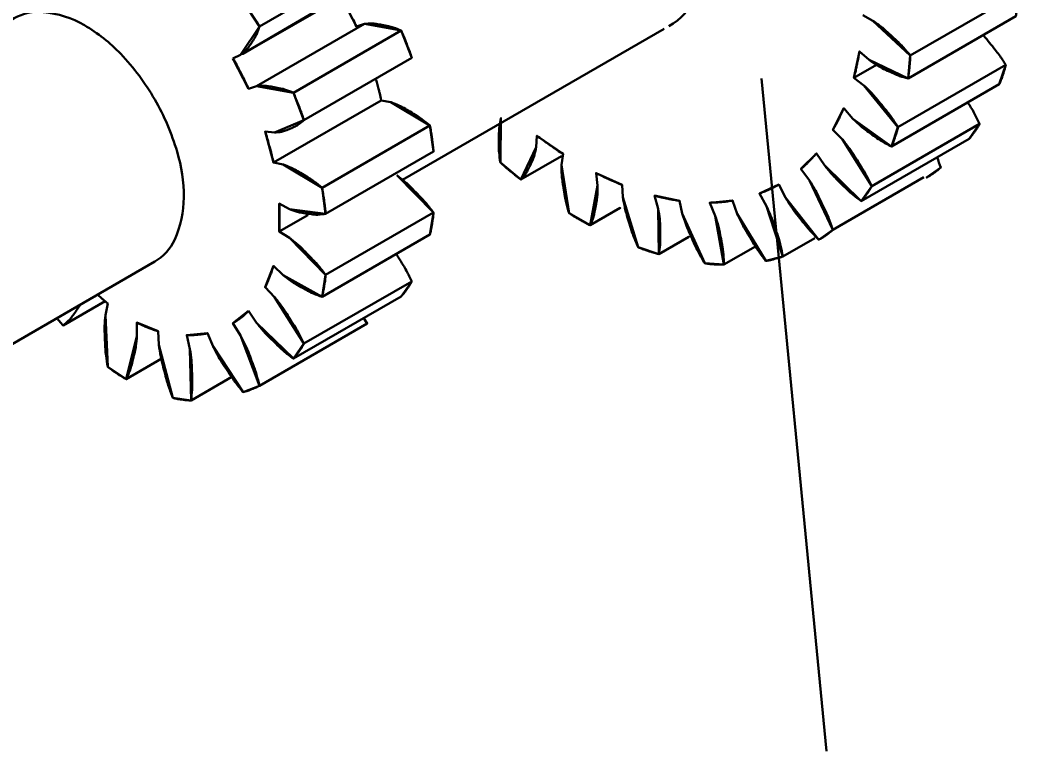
# Model space of a CAD drawing. Extents: x -99 to 181, y -251 to 146.
# Drawn here: x 72.82 to 84.76, y 5.28 to 14.03 of the extents above; entities that cross this region are included whole.
import ezdxf

# ---------------------------------------------------------------- set-up
doc = ezdxf.new("R2010")
doc.units = 0
doc.layers.get('0').update_dxf_attribs({"linetype": 'CONTINUOUS'})
doc.layers.add('LE_ALL', color=7, linetype='CONTINUOUS', lineweight=50)

# ---------------------------------------------------------------- blocks, each defined once
blk = doc.blocks.new('107_00013', base_point=(66.114, 8.238))
at = {"layer": 'LE_ALL', "color": 2}
for p, q in [((80.526, 13.928), (77.394, 12.12)), ((74.087, 9.733), (74.506, 9.975)), ((74.863, 9.478), (75.351, 9.76))]:
    blk.add_line(p, q, dxfattribs=at)
for points in [[(80.583, 13.958, 0.156851), (80.905, 14.313, 0.106617)], [(75.587, 14.106, -0.000166), (75.62, 14.056, -0.006344), (75.641, 14.022, -0.003258), (75.682, 13.955, -0.02405), (75.651, 13.869, -0.038977), (75.625, 13.819, -0.007545), (75.586, 13.758, -0.008497), (75.549, 13.705, -0.043949), (75.518, 13.669, -0.025557), (75.456, 13.614), (75.682, 13.955), (75.488, 14.254, -0.003267)], [(75.587, 14.106, -0.000166), (75.62, 14.056, -0.006344), (75.641, 14.022, -0.003258), (75.682, 13.955, -0.02405), (75.651, 13.869, -0.038977), (75.625, 13.819, -0.007545), (75.586, 13.758, -0.008497), (75.549, 13.705, -0.043949), (75.518, 13.669, -0.025557), (75.456, 13.614), (75.682, 13.955), (75.488, 14.254)], [(76.804, 14.035, -0.003565), (76.842, 13.954), (76.656, 14.318, -0.003555)], [(76.804, 14.035, -0.003565), (76.842, 13.954), (76.938, 13.986, -0.021439), (77.027, 13.99, -0.038243), (77.078, 13.986, -0.006244), (77.146, 13.974, -0.005384), (77.225, 13.959, -0.032938), (77.284, 13.943, -0.019887), (77.379, 13.906), (76.938, 13.986, -0.021439), (77.027, 13.99, -0.038243), (77.078, 13.986, -0.006244), (77.146, 13.974, -0.005384), (77.225, 13.959, -0.032938), (77.284, 13.943, -0.019887), (77.379, 13.906, -0.003384), (77.409, 13.835, -0.006566), (77.424, 13.798, -0.000179), (77.445, 13.743, -0.000181), (77.466, 13.689, -0.00667), (77.48, 13.653, -0.003411), (77.505, 13.58), (77.379, 13.906), (76.938, 13.986), (76.842, 13.954), (76.656, 14.318)], [(84.735, 14.079), (83.444, 13.334), (82.98, 13.554), (82.862, 13.657), (82.796, 13.341), (82.917, 13.247), (83.324, 12.751, 0.009935), (83.245, 12.869, 0.018213), (83.199, 12.931, 0.001475), (83.129, 13.016, 0.001549), (83.062, 13.097, 0.019128), (83.014, 13.151, 0.010181), (82.917, 13.247), (82.796, 13.341), (83.066, 13.496), (82.796, 13.341, 0.004227), (82.814, 13.409, 0.008253), (82.821, 13.444, 0.000277), (82.832, 13.495, 0.000267), (82.843, 13.549, 0.007967), (82.85, 13.586, 0.004153), (82.862, 13.657), (82.98, 13.554, 0.015163), (83.077, 13.489, 0.02606), (83.136, 13.456, 0.003279), (83.219, 13.416, 0.003778), (83.292, 13.383, 0.03005), (83.344, 13.362, 0.016284), (83.444, 13.334), (83.471, 13.609, 0.010952), (83.381, 13.712, 0.019731), (83.329, 13.766, 0.001777), (83.251, 13.839, 0.001935), (83.179, 13.905, 0.021494), (83.128, 13.949, 0.01143), (83.025, 14.024), (82.903, 14.089)], [(84.744, 14.138, 0.010676), (84.747, 14.168, 0.000464), (84.752, 14.213, 0.000442), (84.756, 14.26, 0.010165), (84.758, 14.292, 0.005367), (84.761, 14.354), (83.471, 13.609, -0.005367), (83.468, 13.547, -0.010165), (83.465, 13.515, -0.000442), (83.461, 13.468, -0.000464), (83.457, 13.423, -0.010676), (83.453, 13.393, -0.005501), (83.444, 13.334), (82.98, 13.554, 0.015163), (83.077, 13.489, 0.02606), (83.136, 13.456, 0.003279), (83.219, 13.416, 0.003778), (83.292, 13.383, 0.03005), (83.344, 13.362, 0.016284), (83.444, 13.334), (84.735, 14.079, 0.005501), (84.744, 14.138)], [(72.216, 9.863), (74.428, 11.14, 0.156851), (74.667, 11.404, 0.106617), (74.776, 11.91, 0.072341), (74.696, 12.457, 0.058752), (74.428, 13.082, 0.058752), (74.021, 13.627, 0.072341), (73.587, 13.97, 0.106617), (73.094, 14.128, 0.156851), (72.746, 14.053), (70.534, 12.776)], [(83.025, 14.024), (83.471, 13.609, 0.010952), (83.381, 13.712, 0.019731), (83.329, 13.766, 0.001777), (83.251, 13.839, 0.001935), (83.179, 13.905, 0.021494), (83.128, 13.949, 0.01143), (83.025, 14.024)], [(77.379, 13.906), (77.505, 13.58, 0.003411), (77.48, 13.653, 0.00667), (77.466, 13.689, 0.000181), (77.445, 13.743, 0.000179), (77.424, 13.798, 0.006566), (77.409, 13.835, 0.003384), (77.379, 13.906)], [(84.536, 13.614, 0.018213), (84.489, 13.676, 0.001475), (84.419, 13.761, 0.001549), (84.353, 13.842, 0.003754), (84.343, 13.853, -0.003754), (84.353, 13.842, -0.001549), (84.419, 13.761, -0.001475), (84.489, 13.676, -0.018213), (84.536, 13.614, -0.009935), (84.614, 13.496), (83.324, 12.751, 0.009935), (83.245, 12.869, 0.018213), (83.199, 12.931, 0.001475), (83.129, 13.016, 0.001549), (83.062, 13.097, 0.019128), (83.014, 13.151, 0.010181), (82.917, 13.247), (83.324, 12.751, -0.006806), (83.31, 12.698, -0.012737), (83.302, 12.67, -0.000702), (83.288, 12.63, -0.000739), (83.276, 12.592, -0.01341), (83.266, 12.567, -0.006984), (83.246, 12.518), (84.536, 13.263, 0.006984), (84.557, 13.312, 0.01341), (84.566, 13.337, 0.000739), (84.579, 13.375, 0.000702), (84.592, 13.415, 0.012737), (84.601, 13.443, 0.006806), (84.614, 13.496), (84.536, 13.263), (83.246, 12.518, -0.013172), (83.143, 12.573, -0.024657), (83.09, 12.606, -0.002536), (83.016, 12.659, -0.002262), (82.935, 12.718, -0.021984), (82.878, 12.763, -0.012437), (82.783, 12.85), (83.246, 12.518), (83.324, 12.751), (84.614, 13.496, 0.009935), (84.536, 13.614)], [(82.862, 13.657), (82.796, 13.341, 0.004227), (82.814, 13.409, 0.008253), (82.821, 13.444, 0.000277), (82.832, 13.495, 0.000267), (82.843, 13.549, 0.007967), (82.85, 13.586, 0.004153), (82.862, 13.657)], [(75.365, 13.573), (75.551, 13.209, 0.003565), (75.513, 13.29, 0.006946), (75.493, 13.332, 0.000198), (75.462, 13.392, 0.000197), (75.431, 13.453, 0.006906), (75.409, 13.494, 0.003555), (75.365, 13.573)], [(75.365, 13.573), (75.551, 13.209, 0.003565), (75.513, 13.29, 0.006946), (75.493, 13.332, 0.000198), (75.462, 13.392, 0.000197), (75.431, 13.453, 0.006906), (75.409, 13.494, 0.003555), (75.365, 13.573)], [(83.471, 13.609), (83.444, 13.334, 0.005501), (83.453, 13.393, 0.010676), (83.457, 13.423, 0.000464), (83.461, 13.468, 0.000442), (83.465, 13.515, 0.010165), (83.468, 13.547, 0.005367), (83.471, 13.609)], [(84.614, 13.496), (84.536, 13.263, 0.006984), (84.557, 13.312, 0.01341), (84.566, 13.337, 0.000739), (84.579, 13.375, 0.000702), (84.592, 13.415, 0.012737), (84.601, 13.443, 0.006806), (84.614, 13.496)], [(77.121, 13.153, -0.00405), (77.139, 13.071), (77.255, 13.049), (77.721, 12.77), (76.431, 12.025), (76.474, 11.712), (77.765, 12.457), (77.721, 12.77, 0.013615), (77.625, 12.846, 0.023758), (77.567, 12.886, 0.002682), (77.484, 12.936, 0.003052), (77.41, 12.98, 0.027046), (77.358, 13.007, 0.014527), (77.255, 13.049), (77.139, 13.071, 0.00405), (77.121, 13.153, 0.007906), (77.111, 13.195, 0.000255), (77.095, 13.256, 0.000247), (77.078, 13.318, -0.000247), (77.095, 13.256, -0.000255), (77.111, 13.195, -0.007906), (77.121, 13.153)], [(75.647, 13.241), (76.088, 13.161, 0.019887), (75.994, 13.198, 0.032938), (75.935, 13.214, 0.005384), (75.856, 13.229, 0.006244), (75.787, 13.241, 0.038243), (75.737, 13.245, 0.021439), (75.647, 13.241), (75.551, 13.209), (75.647, 13.241)], [(75.647, 13.241), (76.088, 13.161, 0.019887), (75.994, 13.198, 0.032938), (75.935, 13.214, 0.005384), (75.856, 13.229, 0.006244), (75.787, 13.241, 0.038243), (75.737, 13.245, 0.021439), (75.647, 13.241)], [(76.088, 13.161), (76.214, 12.835, 0.003411), (76.189, 12.907, 0.00667), (76.176, 12.944, 0.000181), (76.155, 12.998, 0.000179), (76.133, 13.053, 0.006566), (76.118, 13.09, 0.003384), (76.088, 13.161)], [(76.088, 13.161), (76.214, 12.835, 0.003411), (76.189, 12.907, 0.00667), (76.176, 12.944, 0.000181), (76.155, 12.998, 0.000179), (76.133, 13.053, 0.006566), (76.118, 13.09, 0.003384), (76.088, 13.161)], [(77.255, 13.049), (77.721, 12.77, 0.013615), (77.625, 12.846, 0.023758), (77.567, 12.886, 0.002682), (77.484, 12.936, 0.003052), (77.41, 12.98, 0.027046), (77.358, 13.007, 0.014527), (77.255, 13.049)], [(84.237, 12.918, 0.017738), (84.198, 12.985, 0.000894), (84.16, 13.046, -0.000894), (84.198, 12.985, -0.017738), (84.237, 12.918, -0.009554), (84.301, 12.79), (84.175, 12.61), (82.885, 11.865), (83.011, 12.044, 0.009554), (82.946, 12.172, 0.017738), (82.908, 12.239, 0.001369), (82.849, 12.333, 0.001386), (82.79, 12.426, 0.017954), (82.747, 12.489, 0.009612), (82.66, 12.601), (82.546, 12.718, 0.005355), (82.577, 12.773, 0.010357), (82.592, 12.801, 0.00044), (82.613, 12.843, 0.000425), (82.634, 12.887, 0.010023), (82.649, 12.917, 0.005267), (82.674, 12.976), (82.546, 12.718), (82.66, 12.601), (83.011, 12.044), (84.301, 12.79, -0.0085), (84.277, 12.748, -0.015747), (84.263, 12.726, -0.001078), (84.241, 12.695, -0.001121), (84.22, 12.666, -0.016383), (84.205, 12.646, -0.00867), (84.175, 12.61), (84.301, 12.79, 0.009554), (84.237, 12.918)], [(82.674, 12.976), (82.546, 12.718, 0.005355), (82.577, 12.773, 0.010357), (82.592, 12.801, 0.00044), (82.613, 12.843, 0.000425), (82.634, 12.887, 0.010023), (82.649, 12.917, 0.005267), (82.674, 12.976), (82.783, 12.85, 0.012437), (82.878, 12.763, 0.021984), (82.935, 12.718, 0.002262), (83.016, 12.659, 0.002536), (83.09, 12.606, 0.024657), (83.143, 12.573, 0.013172), (83.246, 12.518), (82.783, 12.85), (82.674, 12.976)], [(75.75, 12.698), (75.849, 12.326), (75.965, 12.304), (75.849, 12.326, 0.00405), (75.831, 12.408, 0.007906), (75.82, 12.449, 0.000255), (75.804, 12.511, 0.000247), (75.787, 12.573, 0.007685), (75.775, 12.616, 0.003993), (75.75, 12.698), (75.863, 12.685, 0.028044), (75.945, 12.695, 0.045313), (75.993, 12.709, 0.009862), (76.054, 12.733, 0.010207), (76.111, 12.759, 0.046921), (76.153, 12.784, 0.028546), (76.214, 12.835), (75.863, 12.685), (75.75, 12.698)], [(76.214, 12.835), (75.863, 12.685, 0.028044), (75.945, 12.695, 0.045313), (75.993, 12.709, 0.009862), (76.054, 12.733, 0.010207), (76.111, 12.759, 0.046921), (76.153, 12.784, 0.028546), (76.214, 12.835)], [(78.565, 12.326), (78.572, 12.859, 0.015059), (78.554, 12.752, 0.027967), (78.549, 12.694, 0.003265), (78.547, 12.611, 0.002857), (78.547, 12.515, 0.024455), (78.55, 12.446, 0.014081), (78.565, 12.326)], [(78.56, 12.793, 0.005678), (78.554, 12.752, 0.027967), (78.549, 12.694, 0.003265), (78.547, 12.611, 0.002857), (78.547, 12.515, 0.024455), (78.55, 12.446, 0.014081), (78.565, 12.326)], [(82.915, 11.901, -0.00867), (82.885, 11.865), (84.175, 12.61, 0.00867), (84.205, 12.646, 0.016383), (84.22, 12.666, 0.001121), (84.241, 12.695, 0.001078), (84.263, 12.726, 0.015747), (84.277, 12.748, 0.0085), (84.301, 12.79), (83.011, 12.044, 0.009554), (82.946, 12.172, 0.017738), (82.908, 12.239, 0.001369), (82.849, 12.333, 0.001386), (82.79, 12.426, 0.017954), (82.747, 12.489, 0.009612), (82.66, 12.601), (83.011, 12.044, -0.0085), (82.986, 12.002, -0.015747), (82.972, 11.98, -0.001078), (82.951, 11.95, -0.001121), (82.93, 11.921, -0.016383), (82.915, 11.901)], [(75.75, 12.698), (75.849, 12.326, 0.00405), (75.831, 12.408, 0.007906), (75.82, 12.449, 0.000255), (75.804, 12.511, 0.000247), (75.787, 12.573, 0.007685), (75.775, 12.616, 0.003993), (75.75, 12.698)], [(77.758, 12.525, -0.004195), (77.765, 12.457), (76.474, 11.712, 0.004195), (76.468, 11.78, 0.008197), (76.464, 11.815, 0.000273), (76.456, 11.866, 0.000263), (76.449, 11.919, 0.007907), (76.443, 11.955, 0.00412), (76.431, 12.025), (77.721, 12.77, -0.00412), (77.734, 12.7, -0.007907), (77.739, 12.664, -0.000263), (77.747, 12.611, -0.000273), (77.754, 12.56, -0.008197), (77.758, 12.525)], [(77.721, 12.77), (77.765, 12.457, 0.004195), (77.758, 12.525, 0.008197), (77.754, 12.56, 0.000273), (77.747, 12.611, 0.000263), (77.739, 12.664, 0.007907), (77.734, 12.7, 0.00412), (77.721, 12.77)], [(83.324, 12.751), (83.246, 12.518, 0.006984), (83.266, 12.567, 0.01341), (83.276, 12.592, 0.000739), (83.288, 12.63, 0.000702), (83.302, 12.67, 0.012737), (83.31, 12.698, 0.006806), (83.324, 12.751)], [(79.295, 12.401), (78.812, 12.122, 0.023194), (78.866, 12.19, 0.040786), (78.891, 12.231, 0.007179), (78.921, 12.292, 0.006239), (78.953, 12.362, 0.035402), (78.973, 12.418, 0.021596), (78.994, 12.512), (79.002, 12.648, 0.003003), (79.071, 12.597, 0.005825), (79.106, 12.572, 0.000141), (79.159, 12.535, 0.000145), (79.21, 12.499, 0.005986), (79.245, 12.475, 0.003044), (79.315, 12.43), (79.002, 12.648), (78.994, 12.512), (78.812, 12.122, -0.004081), (78.756, 12.164, -0.007976), (78.729, 12.186, -0.000258), (78.688, 12.22, -0.00025), (78.646, 12.254, -0.007708), (78.618, 12.278, -0.004012), (78.565, 12.326), (78.812, 12.122), (79.295, 12.401)], [(79.315, 12.43), (79.002, 12.648, 0.003003), (79.071, 12.597, 0.005825), (79.106, 12.572, 0.000141), (79.159, 12.535, 0.000145), (79.21, 12.499, 0.005986), (79.245, 12.475, 0.003044), (79.315, 12.43), (79.297, 12.3, 0.012371), (79.3, 12.179, 0.023217), (79.307, 12.115, 0.002251), (79.32, 12.023, 0.002031), (79.337, 11.921, 0.020942), (79.351, 11.848, 0.01175), (79.387, 11.721), (79.297, 12.3), (79.315, 12.43)], [(78.994, 12.512), (78.812, 12.122, 0.023194), (78.866, 12.19, 0.040786), (78.891, 12.231, 0.007179), (78.921, 12.292, 0.006239), (78.953, 12.362, 0.035402), (78.973, 12.418, 0.021596), (78.994, 12.512)], [(82.348, 12.436), (82.163, 12.25, 0.006392), (82.206, 12.287, 0.012217), (82.228, 12.308, 0.000621), (82.258, 12.339, 0.000609), (82.289, 12.37, 0.011997), (82.31, 12.393, 0.006334), (82.348, 12.436), (82.444, 12.294), (82.885, 11.865, -0.011188), (82.783, 11.943, -0.021043), (82.731, 11.989, -0.001857), (82.66, 12.057, -0.001715), (82.584, 12.132, -0.019424), (82.532, 12.188, -0.010749), (82.444, 12.294), (82.885, 11.865, -0.011188), (82.783, 11.943, -0.021043), (82.731, 11.989, -0.001857), (82.66, 12.057, -0.001715), (82.584, 12.132, -0.019424), (82.532, 12.188, -0.010749), (82.444, 12.294), (82.348, 12.436, -0.006334), (82.31, 12.393, -0.011997), (82.289, 12.37, -0.000609), (82.258, 12.339, -0.000621), (82.228, 12.308, -0.012217), (82.206, 12.287, -0.006392), (82.163, 12.25), (82.348, 12.436)], [(78.812, 12.122), (78.565, 12.326, 0.004012), (78.618, 12.278, 0.007708), (78.646, 12.254, 0.00025), (78.688, 12.22, 0.000258), (78.729, 12.186, 0.007976), (78.756, 12.164, 0.004081), (78.812, 12.122)], [(83.792, 12.388, -0.00901), (83.835, 12.266), (83.666, 12.147, 0.009703), (83.705, 12.169, 0.018043), (83.725, 12.182, 0.00139), (83.754, 12.202, 0.001378), (83.782, 12.222, 0.017876), (83.801, 12.237, 0.009658), (83.835, 12.266, -0.009658), (83.801, 12.237, -0.017876), (83.782, 12.222, -0.001378), (83.754, 12.202, -0.00139), (83.725, 12.182, -0.018043), (83.705, 12.169, -0.009703), (83.666, 12.147), (83.835, 12.266, 0.00901), (83.792, 12.388)], [(75.965, 12.304), (76.431, 12.025, 0.013615), (76.334, 12.101, 0.023758), (76.276, 12.141, 0.002682), (76.193, 12.191, 0.003052), (76.12, 12.234, 0.027046), (76.067, 12.262, 0.014527), (75.965, 12.304)], [(75.965, 12.304), (76.431, 12.025, 0.013615), (76.334, 12.101, 0.023758), (76.276, 12.141, 0.002682), (76.193, 12.191, 0.003052), (76.12, 12.234, 0.027046), (76.067, 12.262, 0.014527), (75.965, 12.304)], [(79.387, 11.721), (79.297, 12.3, 0.012371), (79.3, 12.179, 0.023217), (79.307, 12.115, 0.002251), (79.32, 12.023, 0.002031), (79.337, 11.921, 0.020942), (79.351, 11.848, 0.01175), (79.387, 11.721)], [(79.729, 12.051), (79.639, 11.575), (80, 11.783), (79.639, 11.575, 0.018331), (79.675, 11.665, 0.03342), (79.689, 11.717, 0.004702), (79.704, 11.791, 0.004049), (79.719, 11.877, 0.028757), (79.726, 11.941, 0.017), (79.729, 12.051), (79.711, 12.201, 0.003694), (79.78, 12.166, 0.007115), (79.816, 12.149, 0.000212), (79.868, 12.125, 0.000219), (79.92, 12.102, 0.007358), (79.954, 12.087, 0.003756), (80.023, 12.058), (79.711, 12.201), (79.729, 12.051)], [(80.023, 12.058), (79.711, 12.201, 0.003694), (79.78, 12.166, 0.007115), (79.816, 12.149, 0.000212), (79.868, 12.125, 0.000219), (79.92, 12.102, 0.007358), (79.954, 12.087, 0.003756), (80.023, 12.058), (80.031, 11.913, 0.01071), (80.056, 11.783, 0.020145), (80.073, 11.715, 0.001708), (80.102, 11.618, 0.001597), (80.134, 11.514, 0.018831), (80.16, 11.442, 0.010356), (80.214, 11.313), (80.031, 11.913), (80.023, 12.058)], [(77.765, 11.727), (77.33, 12.172, -0.010928), (77.431, 12.089, -0.020556), (77.482, 12.042, -0.001775), (77.553, 11.97, -0.00165), (77.628, 11.893, -0.019099), (77.679, 11.836, -0.010534), (77.765, 11.727), (77.721, 11.465), (76.431, 10.72), (76.474, 10.982), (77.765, 11.727, -0.005798), (77.759, 11.668, -0.010939), (77.754, 11.637, -0.000514), (77.747, 11.592, -0.000541), (77.739, 11.549, -0.011511), (77.734, 11.52, -0.005948), (77.721, 11.465), (76.431, 10.72, 0.005948), (76.443, 10.775, 0.011511), (76.449, 10.804, 0.000541), (76.456, 10.847, 0.000514), (76.464, 10.892, 0.010939), (76.468, 10.923, 0.005798), (76.474, 10.982, -0.005798), (76.468, 10.923, -0.010939), (76.464, 10.892, -0.000514), (76.456, 10.847, -0.000541), (76.449, 10.804, -0.011511), (76.443, 10.775, -0.005948), (76.431, 10.72), (76.474, 10.982), (77.765, 11.727)], [(77.33, 12.172), (77.765, 11.727, 0.010534), (77.679, 11.836, 0.019099), (77.628, 11.893, 0.00165), (77.553, 11.97, 0.001775), (77.482, 12.042, 0.020556), (77.431, 12.089, 0.010928), (77.33, 12.172)], [(82.265, 12.113), (82.545, 11.521, 0.009741), (82.498, 11.653, 0.018241), (82.468, 11.722, 0.001422), (82.422, 11.821, 0.001387), (82.374, 11.921, 0.017792), (82.338, 11.99, 0.00962), (82.265, 12.113)], [(82.265, 12.113), (82.545, 11.521, 0.009741), (82.498, 11.653, 0.018241), (82.468, 11.722, 0.001422), (82.422, 11.821, 0.001387), (82.374, 11.921, 0.017792), (82.338, 11.99, 0.00962), (82.265, 12.113)], [(76.431, 12.025), (76.474, 11.712, 0.004195), (76.468, 11.78, 0.008197), (76.464, 11.815, 0.000273), (76.456, 11.866, 0.000263), (76.449, 11.919, 0.007907), (76.443, 11.955, 0.00412), (76.431, 12.025)], [(79.729, 12.051), (79.639, 11.575, 0.018331), (79.675, 11.665, 0.03342), (79.689, 11.717, 0.004702), (79.704, 11.791, 0.004049), (79.719, 11.877, 0.028757), (79.726, 11.941, 0.017), (79.729, 12.051)], [(81.898, 12.062), (81.665, 11.955, 0.006627), (81.717, 11.975, 0.012562), (81.745, 11.987, 0.000666), (81.784, 12.005, 0.00067), (81.822, 12.023, 0.012643), (81.849, 12.036, 0.006649), (81.898, 12.062), (81.976, 11.909, 0.009838), (82.053, 11.789, 0.018075), (82.098, 11.726, 0.001448), (82.167, 11.639, 0.001512), (82.232, 11.556, 0.018877), (82.28, 11.501, 0.010054), (82.376, 11.402), (81.976, 11.909), (81.898, 12.062)], [(81.75, 11.805), (81.946, 11.203, 0.010529), (81.919, 11.334, 0.0198), (81.9, 11.402, 0.001653), (81.868, 11.5, 0.001554), (81.834, 11.604, 0.018613), (81.807, 11.676, 0.010209), (81.75, 11.805), (81.665, 11.955, 0.006627), (81.717, 11.975, 0.012562), (81.745, 11.987, 0.000666), (81.784, 12.005, 0.00067), (81.822, 12.023, 0.012643), (81.849, 12.036, 0.006649), (81.898, 12.062), (81.665, 11.955), (81.75, 11.805)], [(83.011, 12.044), (82.885, 11.865, 0.00867), (82.915, 11.901, 0.016383), (82.93, 11.921, 0.001121), (82.951, 11.95, 0.001078), (82.972, 11.98, 0.015747), (82.986, 12.002, 0.0085), (83.011, 12.044)], [(75.918, 11.836), (75.918, 11.501, 0.005379), (75.922, 11.573, 0.010451), (75.922, 11.61, 0.000444), (75.923, 11.664, 0.000423), (75.922, 11.721, 0.00995), (75.922, 11.761, 0.005249), (75.918, 11.836), (76.04, 11.769), (75.918, 11.836, -0.005249), (75.922, 11.761, -0.00995), (75.922, 11.721, -0.000423), (75.923, 11.664, -0.000444), (75.922, 11.61, -0.010451), (75.922, 11.573, -0.005379), (75.918, 11.501), (75.918, 11.836)], [(80.214, 11.313), (80.031, 11.913, 0.01071), (80.056, 11.783, 0.020145), (80.073, 11.715, 0.001708), (80.102, 11.618, 0.001597), (80.134, 11.514, 0.018831), (80.16, 11.442, 0.010356), (80.214, 11.313)], [(80.454, 11.773), (80.461, 11.231), (80.214, 11.313, 0.006033), (80.268, 11.291, 0.011359), (80.297, 11.281, 0.000555), (80.339, 11.267, 0.000584), (80.379, 11.253, 0.01196), (80.407, 11.245, 0.006191), (80.461, 11.231), (80.822, 11.439), (80.461, 11.231, 0.014569), (80.476, 11.34, 0.027118), (80.479, 11.399, 0.003068), (80.479, 11.485, 0.002695), (80.477, 11.581, 0.023812), (80.472, 11.652, 0.013652), (80.454, 11.773), (80.411, 11.93, 0.004685), (80.477, 11.913, 0.00895), (80.512, 11.905, 0.000338), (80.562, 11.895, 0.00035), (80.611, 11.885, 0.009272), (80.645, 11.879, 0.004769), (80.71, 11.869), (80.411, 11.93), (80.454, 11.773)], [(80.71, 11.869), (80.411, 11.93, 0.004685), (80.477, 11.913, 0.00895), (80.512, 11.905, 0.000338), (80.562, 11.895, 0.00035), (80.611, 11.885, 0.009272), (80.645, 11.879, 0.004769), (80.71, 11.869), (80.743, 11.715, 0.00982), (80.787, 11.582, 0.018407), (80.815, 11.513, 0.001445), (80.859, 11.415, 0.001401), (80.905, 11.313, 0.017852), (80.94, 11.244, 0.009672), (81.011, 11.12), (80.743, 11.715), (80.71, 11.869)], [(81.344, 11.871), (81.072, 11.846, 0.005846), (81.133, 11.848, 0.01109), (81.164, 11.85, 0.000521), (81.21, 11.854, 0.000536), (81.255, 11.858, 0.011395), (81.285, 11.862, 0.005926), (81.344, 11.871)], [(81.344, 11.871), (81.072, 11.846), (81.137, 11.69), (81.241, 11.105, 0.012057), (81.235, 11.228, 0.022646), (81.227, 11.293, 0.002143), (81.211, 11.386, 0.001944), (81.192, 11.489, 0.020536), (81.175, 11.562, 0.011482), (81.137, 11.69), (81.072, 11.846, 0.005846), (81.133, 11.848, 0.01109), (81.164, 11.85, 0.000521), (81.21, 11.854, 0.000536), (81.255, 11.858, 0.011395), (81.285, 11.862, 0.005926), (81.344, 11.871), (81.401, 11.713, 0.009546), (81.463, 11.584, 0.017751), (81.5, 11.517, 0.001367), (81.557, 11.422, 0.001376), (81.614, 11.328, 0.017866), (81.657, 11.264, 0.009577), (81.742, 11.15), (81.401, 11.713), (81.344, 11.871)], [(82.376, 11.402), (81.976, 11.909, 0.009838), (82.053, 11.789, 0.018075), (82.098, 11.726, 0.001448), (82.167, 11.639, 0.001512), (82.232, 11.556, 0.018877), (82.28, 11.501, 0.010054), (82.376, 11.402)], [(76.474, 11.712), (76.04, 11.769, 0.020764), (76.133, 11.737, 0.034202), (76.192, 11.724, 0.005817), (76.27, 11.713, 0.006724), (76.337, 11.704, 0.03958), (76.387, 11.703, 0.022349), (76.474, 11.712)], [(76.474, 11.712), (76.04, 11.769, 0.020764), (76.133, 11.737, 0.034202), (76.192, 11.724, 0.005817), (76.27, 11.713, 0.006724), (76.337, 11.704, 0.03958), (76.387, 11.703, 0.022349), (76.474, 11.712)], [(77.765, 11.727), (77.721, 11.465, 0.005948), (77.734, 11.52, 0.011511), (77.739, 11.549, 0.000541), (77.747, 11.592, 0.000514), (77.754, 11.637, 0.010939), (77.759, 11.668, 0.005798), (77.765, 11.727)], [(79.639, 11.575), (79.387, 11.721, 0.004814), (79.441, 11.685, 0.009167), (79.471, 11.668, 0.000357), (79.514, 11.643, 0.000374), (79.555, 11.619, 0.009589), (79.583, 11.604, 0.004924), (79.639, 11.575)], [(79.639, 11.575), (79.387, 11.721, 0.004814), (79.441, 11.685, 0.009167), (79.471, 11.668, 0.000357), (79.514, 11.643, 0.000374), (79.555, 11.619, 0.009589), (79.583, 11.604, 0.004924), (79.639, 11.575)], [(80.454, 11.773), (80.461, 11.231, 0.014569), (80.476, 11.34, 0.027118), (80.479, 11.399, 0.003068), (80.479, 11.485, 0.002695), (80.477, 11.581, 0.023812), (80.472, 11.652, 0.013652), (80.454, 11.773)], [(81.011, 11.12), (80.743, 11.715, 0.00982), (80.787, 11.582, 0.018407), (80.815, 11.513, 0.001445), (80.859, 11.415, 0.001401), (80.905, 11.313, 0.017852), (80.94, 11.244, 0.009672), (81.011, 11.12)], [(81.614, 11.328, -0.001376), (81.557, 11.422, -0.001367), (81.5, 11.517, -0.017751), (81.463, 11.584, -0.009546), (81.401, 11.713), (81.742, 11.15, -0.009577), (81.657, 11.264, -0.016394), (81.618, 11.322), (81.241, 11.105, 0.012057), (81.235, 11.228, 0.022646), (81.227, 11.293, 0.002143), (81.211, 11.386, 0.001944), (81.192, 11.489, 0.020536), (81.175, 11.562, 0.011482), (81.137, 11.69), (81.241, 11.105, -0.007839), (81.192, 11.104, -0.01494), (81.166, 11.105, -0.000924), (81.129, 11.107, -0.000881), (81.089, 11.11, -0.014243), (81.062, 11.113, -0.007654), (81.011, 11.12), (81.241, 11.105), (81.618, 11.322)], [(82.327, 11.423), (81.946, 11.203, 0.010529), (81.919, 11.334, 0.0198), (81.9, 11.402, 0.001653), (81.868, 11.5, 0.001554), (81.834, 11.604, 0.018613), (81.807, 11.676, 0.010209), (81.75, 11.805), (81.946, 11.203, -0.009341), (81.904, 11.188, -0.017499), (81.88, 11.181, -0.001293), (81.847, 11.172, -0.00126), (81.812, 11.163, -0.017043), (81.788, 11.157, -0.009219), (81.742, 11.15), (81.946, 11.203), (82.327, 11.423)], [(76.04, 11.426), (76.474, 10.982, 0.010534), (76.388, 11.091, 0.019099), (76.337, 11.148, 0.00165), (76.262, 11.225, 0.001775), (76.192, 11.297, 0.020556), (76.141, 11.344, 0.010928), (76.04, 11.426), (75.918, 11.501), (76.259, 11.698), (75.918, 11.501), (76.04, 11.426)], [(82.545, 11.521), (82.376, 11.402, 0.009703), (82.415, 11.424, 0.018043), (82.435, 11.437, 0.00139), (82.463, 11.457, 0.001378), (82.491, 11.477, 0.017876), (82.511, 11.492, 0.009658), (82.545, 11.521)], [(82.545, 11.521), (82.376, 11.402, 0.009703), (82.415, 11.424, 0.018043), (82.435, 11.437, 0.00139), (82.463, 11.457, 0.001378), (82.491, 11.477, 0.017876), (82.511, 11.492, 0.009658), (82.545, 11.521)], [(76.04, 11.426), (76.474, 10.982, 0.010534), (76.388, 11.091, 0.019099), (76.337, 11.148, 0.00165), (76.262, 11.225, 0.001775), (76.192, 11.297, 0.020556), (76.141, 11.344, 0.010928), (76.04, 11.426)], [(77.44, 11.032, -0.009554), (77.505, 10.904), (77.379, 10.724, 0.00867), (77.409, 10.76, 0.016383), (77.424, 10.78, 0.001121), (77.445, 10.809, 0.001078), (77.466, 10.84, 0.015747), (77.48, 10.862, 0.0085), (77.505, 10.904, 0.009554), (77.44, 11.032, 0.017738), (77.402, 11.099, 0.001369), (77.343, 11.193, 0.000588), (77.318, 11.232, -0.000588), (77.343, 11.193, -0.001369), (77.402, 11.099, -0.017738), (77.44, 11.032)], [(80.461, 11.231), (80.214, 11.313, 0.006033), (80.268, 11.291, 0.011359), (80.297, 11.281, 0.000555), (80.339, 11.267, 0.000584), (80.379, 11.253, 0.01196), (80.407, 11.245, 0.006191), (80.461, 11.231)], [(81.241, 11.105), (81.011, 11.12, 0.007654), (81.062, 11.113, 0.014243), (81.089, 11.11, 0.000881), (81.129, 11.107, 0.000924), (81.166, 11.105, 0.01494), (81.192, 11.104, 0.007839), (81.241, 11.105)], [(81.946, 11.203), (81.742, 11.15, 0.009219), (81.788, 11.157, 0.017043), (81.812, 11.163, 0.00126), (81.847, 11.172, 0.001293), (81.88, 11.181, 0.017499), (81.904, 11.188, 0.009341), (81.946, 11.203)], [(75.849, 11.09), (75.75, 10.833, 0.007938), (75.775, 10.886, 0.015149), (75.787, 10.914, 0.000947), (75.803, 10.956, 0.000896), (75.82, 11, 0.014334), (75.831, 11.031, 0.007721), (75.849, 11.09), (75.965, 10.979), (75.849, 11.09, -0.007721), (75.831, 11.031, -0.014334), (75.82, 11, -0.000896), (75.803, 10.956, -0.000947), (75.787, 10.914, -0.015149), (75.775, 10.886, -0.007938), (75.75, 10.833), (75.849, 11.09)], [(76.431, 10.72), (75.965, 10.979, 0.014121), (76.061, 10.906, 0.024513), (76.12, 10.869, 0.002871), (76.203, 10.822, 0.003283), (76.276, 10.782, 0.028043), (76.329, 10.757, 0.015104), (76.431, 10.72)], [(76.431, 10.72), (75.965, 10.979, 0.014121), (76.061, 10.906, 0.024513), (76.12, 10.869, 0.002871), (76.203, 10.822, 0.003283), (76.276, 10.782, 0.028043), (76.329, 10.757, 0.015104), (76.431, 10.72)], [(77.505, 10.904), (77.379, 10.724, 0.00867), (77.409, 10.76, 0.016383), (77.424, 10.78, 0.001121), (77.445, 10.809, 0.001078), (77.466, 10.84, 0.015747), (77.48, 10.862, 0.0085), (77.505, 10.904)], [(75.863, 10.715), (76.214, 10.159, 0.009554), (76.15, 10.287, 0.017738), (76.111, 10.354, 0.001369), (76.052, 10.448, 0.001386), (75.993, 10.54, 0.017954), (75.95, 10.603, 0.009612), (75.863, 10.715), (75.75, 10.833), (75.863, 10.715)], [(73.257, 10.464, 0.000037), (73.264, 10.455, 0.008197), (73.287, 10.428, 0.004195), (73.332, 10.377), (73.834, 10.667)], [(73.746, 10.746, 0.000415), (73.783, 10.711, 0.010451), (73.81, 10.687, 0.005379), (73.866, 10.641), (73.837, 10.501), (73.866, 10.641)], [(75.863, 10.715), (76.214, 10.159, 0.009554), (76.15, 10.287, 0.017738), (76.111, 10.354, 0.001369), (76.052, 10.448, 0.001386), (75.993, 10.54, 0.017954), (75.95, 10.603, 0.009612), (75.863, 10.715)], [(73.332, 10.377, 0.022349), (73.398, 10.435, 0.03958), (73.431, 10.472, 0.006724), (73.471, 10.527, 0.005817), (73.516, 10.592, 0.021999), (73.536, 10.625)], [(75.551, 10.551), (75.365, 10.402, 0.010507), (75.409, 10.43, 0.01946), (75.431, 10.446, 0.00162), (75.462, 10.47, 0.001593), (75.493, 10.495, 0.019137), (75.514, 10.514, 0.010419), (75.551, 10.551)], [(75.551, 10.551), (75.365, 10.402, 0.010507), (75.409, 10.43, 0.01946), (75.431, 10.446, 0.00162), (75.462, 10.47, 0.001593), (75.493, 10.495, 0.019137), (75.514, 10.514, 0.010419), (75.551, 10.551)], [(75.551, 10.551), (75.647, 10.408, 0.010749), (75.735, 10.302, 0.019424), (75.787, 10.247, 0.001715), (75.864, 10.172, 0.001857), (75.935, 10.103, 0.021043), (75.986, 10.058, 0.011188), (76.088, 9.979), (75.647, 10.408), (75.551, 10.551)], [(73.837, 10.501, 0.010928), (73.829, 10.37, 0.020556), (73.828, 10.301, 0.001775), (73.833, 10.201, 0.00165), (73.838, 10.093, 0.019099), (73.845, 10.016, 0.010534), (73.866, 9.879), (73.837, 10.501)], [(73.837, 10.501, 0.010928), (73.829, 10.37, 0.020556), (73.828, 10.301, 0.001775), (73.833, 10.201, 0.00165), (73.838, 10.093, 0.019099), (73.845, 10.016, 0.010534), (73.866, 9.879), (73.837, 10.501)], [(74.213, 10.411), (74.469, 10.308, -0.007938), (74.413, 10.325, -0.015149), (74.384, 10.336, -0.000947), (74.343, 10.352, -0.000896), (74.299, 10.37, -0.014334), (74.269, 10.383, -0.007721), (74.213, 10.411), (74.216, 10.25), (74.213, 10.411, 0.007721), (74.269, 10.383, 0.014334), (74.299, 10.37, 0.000896), (74.343, 10.352, 0.000947), (74.384, 10.336, 0.015149), (74.413, 10.325, 0.007938), (74.469, 10.308), (74.213, 10.411)], [(76.088, 9.979), (75.647, 10.408, 0.010749), (75.735, 10.302, 0.019424), (75.787, 10.247, 0.001715), (75.864, 10.172, 0.001857), (75.935, 10.103, 0.021043), (75.986, 10.058, 0.011188), (76.088, 9.979)], [(75.061, 10.283), (74.811, 10.261, 0.009268), (74.866, 10.26, 0.017053), (74.897, 10.262, 0.001273), (74.939, 10.266, 0.001329), (74.98, 10.269, 0.017806), (75.009, 10.273, 0.00947), (75.061, 10.283), (75.126, 10.126), (75.488, 9.579, -0.00967), (75.399, 9.688, -0.018087), (75.355, 9.75, -0.001402), (75.294, 9.84, -0.001376), (75.233, 9.933, -0.017751), (75.193, 9.999, -0.00958), (75.126, 10.126), (75.488, 9.579), (75.682, 9.655), (75.456, 10.256, -0.009944), (75.519, 10.128, -0.018226), (75.549, 10.057, -0.001478), (75.588, 9.954, -0.001553), (75.625, 9.855, -0.019152), (75.647, 9.786, -0.010193), (75.682, 9.655, -0.009625), (75.642, 9.634, -0.017937), (75.62, 9.624, -0.001369), (75.588, 9.612, -0.001348), (75.555, 9.599, -0.017664), (75.532, 9.591, -0.009551), (75.488, 9.579), (75.682, 9.655, -0.009625), (75.642, 9.634, -0.017937), (75.62, 9.624, -0.001369), (75.588, 9.612, -0.001348), (75.555, 9.599, -0.017664), (75.532, 9.591, -0.009551), (75.488, 9.579, -0.00967), (75.399, 9.688, -0.018087), (75.355, 9.75, -0.001402), (75.294, 9.84, -0.001376), (75.233, 9.933, -0.017751), (75.193, 9.999, -0.00958), (75.126, 10.126), (75.061, 10.283, -0.00947), (75.009, 10.273, -0.017806), (74.98, 10.269, -0.001329), (74.939, 10.266, -0.001273), (74.897, 10.262, -0.017053), (74.866, 10.26, -0.009268), (74.811, 10.261), (75.061, 10.283)], [(74.087, 9.733, 0.015104), (74.129, 9.833, 0.028043), (74.147, 9.888, 0.003283), (74.168, 9.969, 0.002871), (74.19, 10.062, 0.024513), (74.203, 10.13, 0.014121), (74.216, 10.25), (74.087, 9.733)], [(74.087, 9.733, 0.015104), (74.129, 9.833, 0.028043), (74.147, 9.888, 0.003283), (74.168, 9.969, 0.002871), (74.19, 10.062, 0.024513), (74.203, 10.13, 0.014121), (74.216, 10.25), (74.087, 9.733)], [(75.456, 10.256), (75.682, 9.655, 0.010193), (75.647, 9.786, 0.019152), (75.625, 9.855, 0.001553), (75.588, 9.954, 0.001478), (75.549, 10.057, 0.018226), (75.519, 10.128, 0.009944), (75.456, 10.256)], [(76.214, 10.159), (76.088, 9.979, 0.00867), (76.118, 10.015, 0.016383), (76.133, 10.035, 0.001121), (76.154, 10.064, 0.001078), (76.176, 10.095, 0.015747), (76.19, 10.117, 0.0085), (76.214, 10.159)], [(76.214, 10.159), (76.088, 9.979, 0.00867), (76.118, 10.015, 0.016383), (76.133, 10.035, 0.001121), (76.154, 10.064, 0.001078), (76.176, 10.095, 0.015747), (76.19, 10.117, 0.0085), (76.214, 10.159)], [(74.478, 10.145, 0.009612), (74.501, 10.005, 0.017954), (74.517, 9.93, 0.001386), (74.544, 9.824, 0.001369), (74.573, 9.717, 0.017738), (74.596, 9.643, 0.009554), (74.645, 9.508), (74.478, 10.145)], [(74.478, 10.145, 0.009612), (74.501, 10.005, 0.017954), (74.517, 9.93, 0.001386), (74.544, 9.824, 0.001369), (74.573, 9.717, 0.017738), (74.596, 9.643, 0.009554), (74.645, 9.508), (74.478, 10.145)], [(74.863, 9.478, 0.011188), (74.875, 9.606, 0.021043), (74.877, 9.675, 0.001857), (74.875, 9.774, 0.001715), (74.872, 9.881, 0.019424), (74.867, 9.957, 0.010749), (74.85, 10.093), (74.863, 9.478)], [(74.863, 9.478, 0.011188), (74.875, 9.606, 0.021043), (74.877, 9.675, 0.001857), (74.875, 9.774, 0.001715), (74.872, 9.881, 0.019424), (74.867, 9.957, 0.010749), (74.85, 10.093), (74.863, 9.478)], [(73.866, 9.879, 0.005798), (73.913, 9.844, 0.010939), (73.939, 9.826, 0.000514), (73.977, 9.801, 0.000541), (74.013, 9.777, 0.011511), (74.038, 9.761, 0.005948), (74.087, 9.733), (73.866, 9.879)], [(73.866, 9.879, 0.005798), (73.913, 9.844, 0.010939), (73.939, 9.826, 0.000514), (73.977, 9.801, 0.000541), (74.013, 9.777, 0.011511), (74.038, 9.761, 0.005948), (74.087, 9.733), (73.866, 9.879)], [(74.645, 9.508, 0.0085), (74.693, 9.498, 0.015747), (74.719, 9.493, 0.001078), (74.756, 9.488, 0.001121), (74.791, 9.483, 0.016383), (74.816, 9.481, 0.00867), (74.863, 9.478), (74.645, 9.508)], [(74.645, 9.508, 0.0085), (74.693, 9.498, 0.015747), (74.719, 9.493, 0.001078), (74.756, 9.488, 0.001121), (74.791, 9.483, 0.016383), (74.816, 9.481, 0.00867), (74.863, 9.478), (74.645, 9.508)]]:
    blk.add_lwpolyline(points, format="xyb", dxfattribs=at)
for points in [[(76.695, 14.328), (75.482, 13.627), (76.656, 14.318)], [(76.972, 14.7), (75.682, 13.955), (76.972, 14.7)], [(82.903, 14.089), (83.025, 14.024), (83.471, 13.609), (84.761, 14.354)], [(76.938, 13.986), (75.647, 13.241), (76.938, 13.986)], [(77.379, 13.906), (76.088, 13.161), (77.379, 13.906)], [(75.365, 13.573), (75.456, 13.614), (75.365, 13.573)], [(77.505, 13.58), (76.214, 12.835), (77.505, 13.58), (76.214, 12.835), (77.505, 13.58)], [(77.505, 13.58), (76.214, 12.835), (77.505, 13.58)], [(77.139, 13.071), (75.849, 12.326), (77.139, 13.071)], [(82.265, 12.113), (82.163, 12.25), (82.265, 12.113)], [(83.634, 12.15), (82.545, 11.521), (83.634, 12.15)], [(77.505, 10.904), (76.214, 10.159), (77.505, 10.904)], [(77.379, 10.724), (76.088, 9.979), (77.379, 10.724)], [(75.456, 10.256), (75.365, 10.402), (75.456, 10.256)], [(76.972, 10.4), (75.682, 9.655), (76.972, 10.4)], [(76.926, 10.467), (76.972, 10.4), (76.926, 10.467)], [(74.478, 10.145), (74.469, 10.308), (74.478, 10.145)], [(74.811, 10.261), (74.85, 10.093), (74.811, 10.261)]]:
    blk.add_lwpolyline(points, dxfattribs=at)
blk.add_arc((77.081, 11.886), 1.446, 90.13, 90.2719, dxfattribs=at)
blk.add_arc((77.081, 11.886), 1.446, 90.13, 90.2719, dxfattribs=at)
blk = doc.blocks.new('DK12_3_00011', base_point=(123.455, 68.094))
at = {"layer": 'LE_ALL', "color": 2}
blk.add_line((81.689, 13.333), (82.469, 5.282), dxfattribs=at)
blk.add_blockref('107_00013', (66.114, 8.238))
blk = doc.blocks.new('001_0000_00001', base_point=(-43.892, 35.5))
blk.add_blockref('DK12_3_00011', (123.455, 68.094))

msp = doc.modelspace()

# ---------------------------------------------------------------- block references
msp.add_blockref('001_0000_00001', (-43.892, 35.5))

doc.saveas('drawing.dxf')
